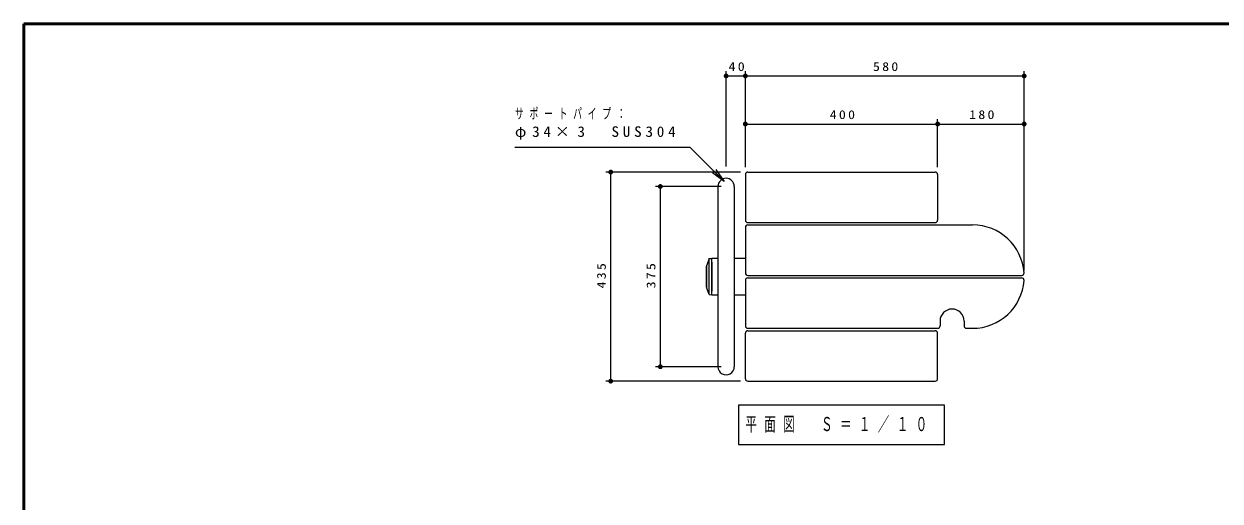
# Model space of a CAD drawing. Units: millimetres on the paper, scale 1:10. Extents: x -365 to 12, y -47 to 257.
# Drawn here: x -365 to -116.2, y 157.7 to 257 of the extents above; entities that cross this region are included whole.
import ezdxf

# ---------------------------------------------------------------- set-up
doc = ezdxf.new("R2010")
doc.units = ezdxf.units.MM
doc.layers.add('LY_1', color=7, linetype='Continuous', lineweight=13)
doc.layers.add('LY_2', color=7, linetype='Continuous', lineweight=13)
doc.styles.add('ＭＳ ゴシック', font='')
doc.styles.get('ＭＳ ゴシック').set_extended_font_data('MS Gothic')

# ---------------------------------------------------------------- blocks, each defined once
blk = doc.blocks.new('filled_dot')
at = {"color": 0, "linetype": 'Continuous', "lineweight": -2, "const_width": 1.25}
blk.add_lwpolyline([(-0.625, 0, 1), (0.625, 0, 1)], format="xyb", close=True, dxfattribs=at)

msp = doc.modelspace()

# ---------------------------------------------------------------- linework, layer by layer
at = {"layer": 'LY_1'}
for p, q in [((-218.933, 227.348), (-218.933, 247.179)), ((-214.933, 227.179), (-214.933, 247.179)), ((-156.933, 205.679), (-156.933, 247.179)), ((-218.933, 246.179), (-214.933, 246.179)), ((-214.933, 246.179), (-156.933, 246.179)), ((-174.933, 227.179), (-174.933, 237.179)), ((-214.933, 236.179), (-174.933, 236.179)), ((-174.933, 236.179), (-156.933, 236.179)), ((-221.076, 226.702), (-219.308, 224.228)), ((-215.933, 226.179), (-243.933, 226.179)), ((-242.933, 182.679), (-242.933, 226.179)), ((-219.308, 224.228), (-221.783, 225.995)), ((-219.308, 224.228), (-221.429, 226.349)), ((-219.933, 223.179), (-233.615, 223.179)), ((-232.615, 185.679), (-232.615, 223.179)), ((-219.933, 185.679), (-233.615, 185.679)), ((-215.933, 182.679), (-243.933, 182.679)), ((-216.333, 177.656), (-216.333, 169.522)), ((-173.533, 177.656), (-216.333, 177.656)), ((-173.533, 169.522), (-173.533, 177.656)), ((-216.333, 169.522), (-173.533, 169.522))]:
    msp.add_line(p, q, dxfattribs=at)
at = {"layer": 'LY_1', "color": 150, "lineweight": 25}
for p, q in [((-214.933, 225.679), (-214.933, 216.179)), ((-214.433, 226.179), (-175.433, 226.179)), ((-174.933, 225.679), (-174.933, 216.179)), ((-214.933, 214.679), (-214.933, 205.179)), ((-214.433, 215.679), (-175.433, 215.679)), ((-214.433, 215.179), (-167.68, 215.179)), ((-214.433, 204.679), (-157.436, 204.679)), ((-214.433, 204.179), (-157.458, 204.179)), ((-214.933, 203.679), (-214.933, 194.179)), ((-174.433, 195.179), (-174.433, 194.179)), ((-169.433, 195.179), (-169.433, 194.179)), ((-214.933, 183.179), (-214.933, 192.679)), ((-214.433, 193.679), (-174.933, 193.679)), ((-214.433, 193.179), (-175.433, 193.179)), ((-174.933, 183.179), (-174.933, 192.679)), ((-168.933, 193.679), (-167.68, 193.679)), ((-214.433, 182.679), (-175.433, 182.679))]:
    msp.add_line(p, q, dxfattribs=at)
at = {"layer": 'LY_1', "color": 1, "lineweight": 25}
for p, q in [((-220.633, 223.179), (-220.633, 185.679)), ((-217.233, 223.179), (-217.233, 185.679)), ((-221.933, 208.244), (-220.633, 208.244)), ((-221.933, 207.454), (-221.933, 201.404)), ((-217.233, 208.244), (-214.933, 208.244)), ((-221.933, 200.614), (-220.633, 200.614)), ((-217.233, 200.614), (-214.933, 200.614))]:
    msp.add_line(p, q, dxfattribs=at)
at = {"layer": 'LY_1', "color": 190, "lineweight": 25}
for p, q in [((-222.983, 206.626), (-222.933, 206.626)), ((-222.983, 202.229), (-222.983, 206.626)), ((-222.433, 208.179), (-222.933, 206.829)), ((-222.933, 206.626), (-222.933, 206.829)), ((-222.433, 208.179), (-221.933, 208.229)), ((-221.933, 207.924), (-221.933, 208.229)), ((-222.983, 202.229), (-222.933, 202.229)), ((-222.933, 202.029), (-222.933, 202.229)), ((-222.433, 200.679), (-222.933, 202.029)), ((-222.433, 200.679), (-221.933, 200.629))]:
    msp.add_line(p, q, dxfattribs=at)
at = {"layer": 'LY_1', "color": 190}
for p, q in [((-222.933, 202.229), (-222.933, 206.626)), ((-222.433, 200.679), (-222.433, 208.179)), ((-221.933, 200.629), (-221.933, 207.924))]:
    msp.add_line(p, q, dxfattribs=at)
at = {"layer": 'LY_1'}
msp.add_lwpolyline([(-219.308, 224.228), (-226.379, 231.299), (-262.867, 231.299)], dxfattribs=at)
at = {"layer": 'LY_1', "color": 1, "lineweight": 25}
for centre, start, end in [((-218.933, 223.179), 0, 180), ((-218.933, 185.679), 179.99999, 0.00001)]:
    msp.add_arc(centre, 1.7, start, end, dxfattribs=at)
at = {"layer": 'LY_1', "color": 150, "lineweight": 25}
for centre, radius, start, end in [((-214.433, 225.679), 0.5, 90, 180), ((-175.433, 225.679), 0.5, 0, 90), ((-214.433, 216.179), 0.5, 179.99999, 270), ((-214.433, 214.679), 0.5, 90, 180), ((-175.433, 216.179), 0.5, 270, 0), ((-167.68, 204.429), 10.75, 4.19612, 90), ((-214.433, 205.179), 0.5, 179.99999, 270), ((-214.433, 203.679), 0.5, 90, 180), ((-157.458, 205.179), 0.5, 270, 4.19612), ((-157.458, 203.679), 0.5, 355.80388, 90), ((-167.68, 204.429), 10.75, 270, 355.80388), ((-171.933, 195.179), 2.5, 0, 180), ((-214.433, 194.179), 0.5, 179.99999, 270), ((-174.933, 194.179), 0.5, 270, 0), ((-168.933, 194.179), 0.5, 179.99999, 270), ((-214.433, 192.679), 0.5, 90, 180), ((-175.433, 192.679), 0.5, 0, 90), ((-214.433, 183.179), 0.5, 179.99999, 270), ((-175.433, 183.179), 0.5, 270, 0)]:
    msp.add_arc(centre, radius, start, end, dxfattribs=at)
at = {"layer": 'LY_2', "lineweight": 50}
for p, q in [((0, 257), (-365, 257)), ((-365, 257), (-365, 0))]:
    msp.add_line(p, q, dxfattribs=at)

# ---------------------------------------------------------------- block references
at = {"layer": 'LY_1', "xscale": 0.4, "yscale": 0.4}
for p in [(-218.933, 246.179), (-214.933, 246.179), (-214.933, 236.179), (-174.933, 236.179)]:
    msp.add_blockref('filled_dot', p, dxfattribs=at)
for p, rotation in [((-214.933, 246.179), 180), ((-156.933, 246.179), 180), ((-174.933, 236.179), 180), ((-156.933, 236.179), 180), ((-242.933, 226.179), 270), ((-232.615, 223.179), 270), ((-232.615, 185.679), 90), ((-242.933, 182.679), 90)]:
    msp.add_blockref('filled_dot', p, dxfattribs=dict(at, rotation=rotation))

# ---------------------------------------------------------------- texts
at = {"layer": 'LY_1', "style": 'ＭＳ ゴシック'}
for s, insert, char_height, attachment_point in [('\\T1.34;\\W1.15;40', (-216.505, 247.179), 1.833, 8), ('\\T1.33;\\W1.15;580', (-185.518, 247.179), 1.833, 8), ('\\T1.64;\\W0.6;サポートパイプ：', (-262.867, 238.299), 2.199, 4), ('\\T1.33;\\W1.15;400', (-194.516, 237.179), 1.833, 8), ('\\T1.33;\\W1.15;180', (-165.512, 237.179), 1.833, 8), ('\\T1.5;\\W1.05;φ34×3\u3000SUS304', (-262.867, 234.299), 2.199, 4), ('\\T1.64;\\W0.6;平面図\u3000Ｓ＝１／１０', (-214.933, 173.589), 2.933, 4)]:
    msp.add_mtext(s, dxfattribs=dict(at, insert=insert, char_height=char_height, attachment_point=attachment_point))
at = {"layer": 'LY_1', "char_height": 1.833, "attachment_point": 8, "rotation": 90, "style": 'ＭＳ ゴシック'}
for s, insert in [('\\T1.33;\\W1.15;435', (-243.933, 204.846)), ('\\T1.33;\\W1.15;375', (-233.615, 204.846))]:
    msp.add_mtext(s, dxfattribs=dict(at, insert=insert))

doc.saveas('drawing.dxf')
